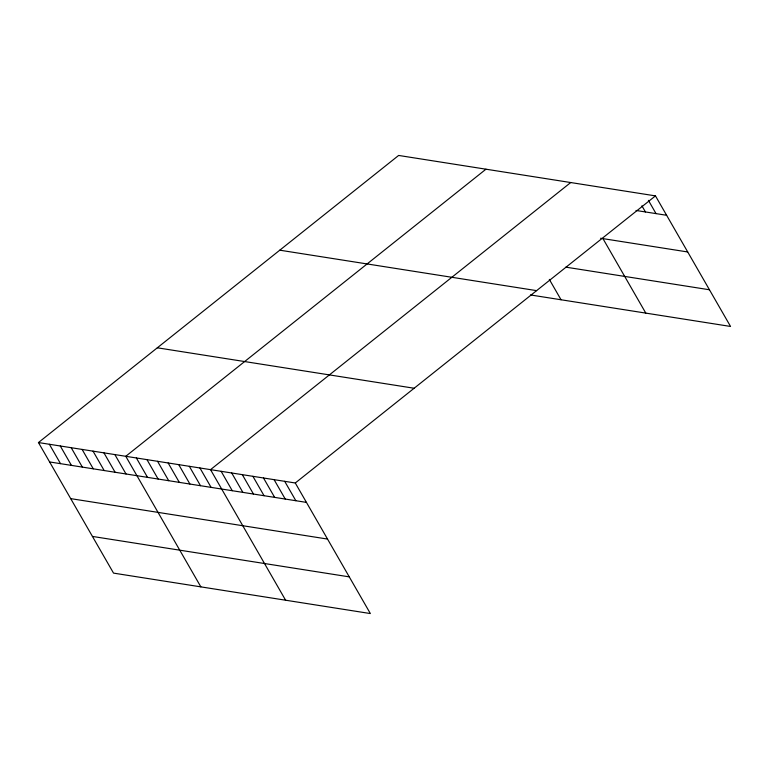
<?xml version="1.0" encoding="UTF-8"?>
<svg xmlns="http://www.w3.org/2000/svg" width="769" height="769" viewBox="0 0 769 769"><rect width="100%" height="100%" fill="white"/><g stroke="black" fill="none" stroke-linecap="round" stroke-linejoin="round"><path stroke-width="1.15" d="M38.45 442.55L295.286 482.99L370.36 613.556L113.533 573.116L38.45 442.55L398.64 155.444L655.467 195.884L730.55 326.45L530.475 294.95M485.96 169.199L125.77 456.296L200.853 586.862M570.713 182.541L210.533 469.648L285.607 600.214M295.286 482.99L655.467 195.884M636.021 210.466L666.627 215.282M600.608 238.255L687.717 251.972M565.84 267.151L709.451 289.769M279.772 250.185L536.608 290.634M157.309 347.799L414.145 388.249M49.601 461.948L306.437 502.388M70.7 498.629L327.536 539.069M92.434 536.426L349.27 576.865M648.402 200.344L656.034 213.619M641.913 205.823L645.431 211.946M602.963 238.621L645.797 313.108M549.316 279.378L561.043 299.756M284.693 481.317L295.844 500.715M274.1 479.654L285.251 499.052M263.498 477.982L274.658 497.38M252.905 476.319L264.065 495.717M242.312 474.646L253.462 494.044M231.719 472.983L242.869 492.381M221.126 471.31L232.276 490.709M199.93 467.975L211.09 487.373M189.337 466.312L200.498 485.7M178.744 464.639L189.895 484.037M168.151 462.967L179.302 482.365M157.558 461.304L168.709 480.702M146.966 459.631L158.116 479.029M136.373 457.968L147.523 477.366M114.86 454.575L126.01 473.973M103.94 452.864L115.1 472.253M93.03 451.143L104.18 470.541M82.11 449.423L93.27 468.821M71.2 447.702L82.35 467.1M60.28 445.982L71.43 465.38M49.37 444.271L60.52 463.659"/></g></svg>
